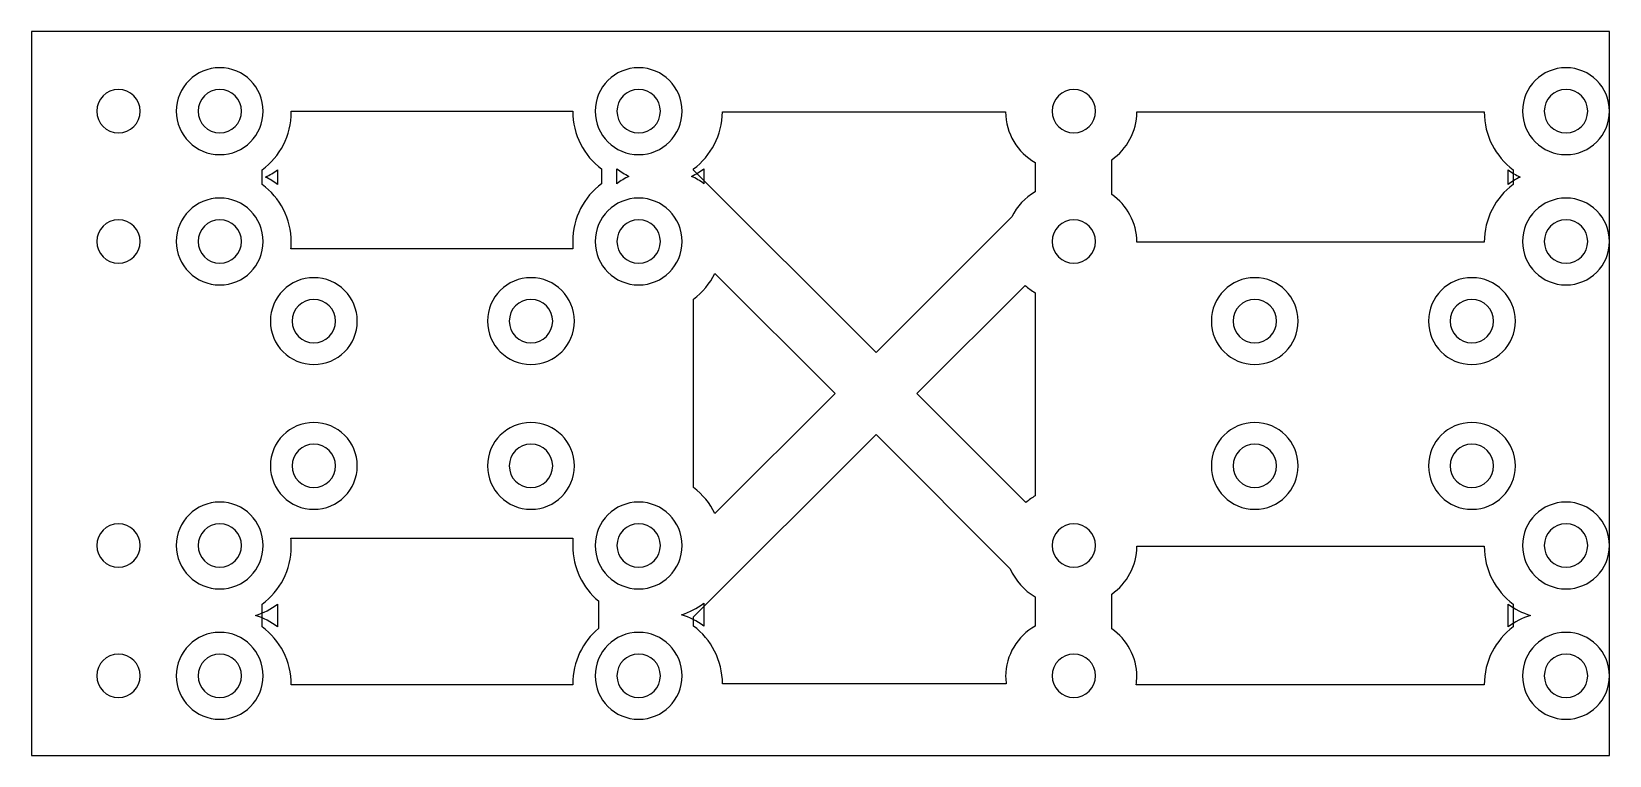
# Model space of a CAD drawing. Extents: x 0 to 109, y 0 to 50.
import ezdxf

# ---------------------------------------------------------------- set-up
doc = ezdxf.new("R2010")
doc.units = 0
doc.layers.add('LAYER_1', color=7, linetype='CONTINUOUS')

msp = doc.modelspace()

# ---------------------------------------------------------------- linework, layer by layer
at = {"layer": 'LAYER_1', "color": 7}
msp.add_lwpolyline([(109, 0), (109, 50), (0, 50), (0, 0), (109, 0)], dxfattribs=at)
at = {"layer": 'LAYER_1', "color": 250}
for points in [[(13, 41.5), (11.35, 41.5), (10, 42.84), (10, 44.5), (10, 46.16), (11.35, 47.5), (13, 47.5), (14.66, 47.5), (16, 46.16), (16, 44.5), (16, 42.84), (14.66, 41.5), (13, 41.5)], [(41.94, 41.5), (40.28, 41.5), (38.94, 42.84), (38.94, 44.5), (38.94, 46.16), (40.28, 47.5), (41.94, 47.5), (43.59, 47.5), (44.94, 46.16), (44.94, 44.5), (44.94, 42.84), (43.59, 41.5), (41.94, 41.5)], [(106, 41.5), (104.34, 41.5), (103, 42.84), (103, 44.5), (103, 46.16), (104.34, 47.5), (106, 47.5), (107.66, 47.5), (109, 46.16), (109, 44.5), (109, 42.84), (107.66, 41.5), (106, 41.5)], [(6, 43), (5.17, 43), (4.5, 43.67), (4.5, 44.5), (4.5, 45.33), (5.17, 46), (6, 46), (6.83, 46), (7.5, 45.33), (7.5, 44.5), (7.5, 43.67), (6.83, 43), (6, 43)], [(13, 43), (12.17, 43), (11.5, 43.67), (11.5, 44.5), (11.5, 45.33), (12.17, 46), (13, 46), (13.83, 46), (14.5, 45.33), (14.5, 44.5), (14.5, 43.67), (13.83, 43), (13, 43)], [(41.94, 43), (41.11, 43), (40.44, 43.67), (40.44, 44.5), (40.44, 45.33), (41.11, 46), (41.94, 46), (42.77, 46), (43.44, 45.33), (43.44, 44.5), (43.44, 43.67), (42.77, 43), (41.94, 43)], [(72, 43), (71.17, 43), (70.5, 43.67), (70.5, 44.5), (70.5, 45.33), (71.17, 46), (72, 46), (72.83, 46), (73.5, 45.33), (73.5, 44.5), (73.5, 43.67), (72.83, 43), (72, 43)], [(106, 43), (105.17, 43), (104.5, 43.67), (104.5, 44.5), (104.5, 45.33), (105.17, 46), (106, 46), (106.83, 46), (107.5, 45.33), (107.5, 44.5), (107.5, 43.67), (106.83, 43), (106, 43)], [(13, 32.5), (11.35, 32.5), (10, 33.84), (10, 35.5), (10, 37.16), (11.35, 38.5), (13, 38.5), (14.66, 38.5), (16, 37.16), (16, 35.5), (16, 33.84), (14.66, 32.5), (13, 32.5)], [(41.94, 32.5), (40.28, 32.5), (38.94, 33.84), (38.94, 35.5), (38.94, 37.16), (40.28, 38.5), (41.94, 38.5), (43.59, 38.5), (44.94, 37.16), (44.94, 35.5), (44.94, 33.84), (43.59, 32.5), (41.94, 32.5)], [(106, 32.5), (104.34, 32.5), (103, 33.84), (103, 35.5), (103, 37.16), (104.34, 38.5), (106, 38.5), (107.66, 38.5), (109, 37.16), (109, 35.5), (109, 33.84), (107.66, 32.5), (106, 32.5)], [(6, 34), (5.17, 34), (4.5, 34.67), (4.5, 35.5), (4.5, 36.33), (5.17, 37), (6, 37), (6.83, 37), (7.5, 36.33), (7.5, 35.5), (7.5, 34.67), (6.83, 34), (6, 34)], [(13, 34), (12.17, 34), (11.5, 34.67), (11.5, 35.5), (11.5, 36.33), (12.17, 37), (13, 37), (13.83, 37), (14.5, 36.33), (14.5, 35.5), (14.5, 34.67), (13.83, 34), (13, 34)], [(41.94, 34), (41.11, 34), (40.44, 34.67), (40.44, 35.5), (40.44, 36.33), (41.11, 37), (41.94, 37), (42.77, 37), (43.44, 36.33), (43.44, 35.5), (43.44, 34.67), (42.77, 34), (41.94, 34)], [(72, 34), (71.17, 34), (70.5, 34.67), (70.5, 35.5), (70.5, 36.33), (71.17, 37), (72, 37), (72.83, 37), (73.5, 36.33), (73.5, 35.5), (73.5, 34.67), (72.83, 34), (72, 34)], [(106, 34), (105.17, 34), (104.5, 34.67), (104.5, 35.5), (104.5, 36.33), (105.17, 37), (106, 37), (106.83, 37), (107.5, 36.33), (107.5, 35.5), (107.5, 34.67), (106.83, 34), (106, 34)], [(19.5, 27), (17.84, 27), (16.5, 28.34), (16.5, 30), (16.5, 31.66), (17.84, 33), (19.5, 33), (21.16, 33), (22.5, 31.66), (22.5, 30), (22.5, 28.34), (21.16, 27), (19.5, 27)], [(34.5, 27), (32.84, 27), (31.5, 28.34), (31.5, 30), (31.5, 31.66), (32.84, 33), (34.5, 33), (36.16, 33), (37.5, 31.66), (37.5, 30), (37.5, 28.34), (36.16, 27), (34.5, 27)], [(84.5, 27), (82.84, 27), (81.5, 28.34), (81.5, 30), (81.5, 31.66), (82.84, 33), (84.5, 33), (86.16, 33), (87.5, 31.66), (87.5, 30), (87.5, 28.34), (86.16, 27), (84.5, 27)], [(99.5, 27), (97.84, 27), (96.5, 28.34), (96.5, 30), (96.5, 31.66), (97.84, 33), (99.5, 33), (101.16, 33), (102.5, 31.66), (102.5, 30), (102.5, 28.34), (101.16, 27), (99.5, 27)], [(19.5, 28.5), (18.67, 28.5), (18, 29.17), (18, 30), (18, 30.83), (18.67, 31.5), (19.5, 31.5), (20.33, 31.5), (21, 30.83), (21, 30), (21, 29.17), (20.33, 28.5), (19.5, 28.5)], [(34.5, 28.5), (33.67, 28.5), (33, 29.17), (33, 30), (33, 30.83), (33.67, 31.5), (34.5, 31.5), (35.33, 31.5), (36, 30.83), (36, 30), (36, 29.17), (35.33, 28.5), (34.5, 28.5)], [(84.5, 28.5), (83.67, 28.5), (83, 29.17), (83, 30), (83, 30.83), (83.67, 31.5), (84.5, 31.5), (85.33, 31.5), (86, 30.83), (86, 30), (86, 29.17), (85.33, 28.5), (84.5, 28.5)], [(99.5, 28.5), (98.67, 28.5), (98, 29.17), (98, 30), (98, 30.83), (98.67, 31.5), (99.5, 31.5), (100.33, 31.5), (101, 30.83), (101, 30), (101, 29.17), (100.33, 28.5), (99.5, 28.5)], [(19.5, 17), (17.84, 17), (16.5, 18.34), (16.5, 20), (16.5, 21.66), (17.84, 23), (19.5, 23), (21.16, 23), (22.5, 21.66), (22.5, 20), (22.5, 18.34), (21.16, 17), (19.5, 17)], [(34.5, 17), (32.84, 17), (31.5, 18.34), (31.5, 20), (31.5, 21.66), (32.84, 23), (34.5, 23), (36.16, 23), (37.5, 21.66), (37.5, 20), (37.5, 18.34), (36.16, 17), (34.5, 17)], [(84.5, 17), (82.84, 17), (81.5, 18.34), (81.5, 20), (81.5, 21.66), (82.84, 23), (84.5, 23), (86.16, 23), (87.5, 21.66), (87.5, 20), (87.5, 18.34), (86.16, 17), (84.5, 17)], [(99.5, 17), (97.84, 17), (96.5, 18.34), (96.5, 20), (96.5, 21.66), (97.84, 23), (99.5, 23), (101.16, 23), (102.5, 21.66), (102.5, 20), (102.5, 18.34), (101.16, 17), (99.5, 17)], [(19.5, 18.5), (18.67, 18.5), (18, 19.17), (18, 20), (18, 20.83), (18.67, 21.5), (19.5, 21.5), (20.33, 21.5), (21, 20.83), (21, 20), (21, 19.17), (20.33, 18.5), (19.5, 18.5)], [(34.5, 18.5), (33.67, 18.5), (33, 19.17), (33, 20), (33, 20.83), (33.67, 21.5), (34.5, 21.5), (35.33, 21.5), (36, 20.83), (36, 20), (36, 19.17), (35.33, 18.5), (34.5, 18.5)], [(84.5, 18.5), (83.67, 18.5), (83, 19.17), (83, 20), (83, 20.83), (83.67, 21.5), (84.5, 21.5), (85.33, 21.5), (86, 20.83), (86, 20), (86, 19.17), (85.33, 18.5), (84.5, 18.5)], [(99.5, 18.5), (98.67, 18.5), (98, 19.17), (98, 20), (98, 20.83), (98.67, 21.5), (99.5, 21.5), (100.33, 21.5), (101, 20.83), (101, 20), (101, 19.17), (100.33, 18.5), (99.5, 18.5)], [(13, 11.5), (11.35, 11.5), (10, 12.84), (10, 14.5), (10, 16.16), (11.35, 17.5), (13, 17.5), (14.66, 17.5), (16, 16.16), (16, 14.5), (16, 12.84), (14.66, 11.5), (13, 11.5)], [(41.94, 11.5), (40.28, 11.5), (38.94, 12.84), (38.94, 14.5), (38.94, 16.16), (40.28, 17.5), (41.94, 17.5), (43.59, 17.5), (44.94, 16.16), (44.94, 14.5), (44.94, 12.84), (43.59, 11.5), (41.94, 11.5)], [(106, 11.5), (104.34, 11.5), (103, 12.84), (103, 14.5), (103, 16.16), (104.34, 17.5), (106, 17.5), (107.66, 17.5), (109, 16.16), (109, 14.5), (109, 12.84), (107.66, 11.5), (106, 11.5)], [(6, 13), (5.17, 13), (4.5, 13.67), (4.5, 14.5), (4.5, 15.33), (5.17, 16), (6, 16), (6.83, 16), (7.5, 15.33), (7.5, 14.5), (7.5, 13.67), (6.83, 13), (6, 13)], [(13, 13), (12.17, 13), (11.5, 13.67), (11.5, 14.5), (11.5, 15.33), (12.17, 16), (13, 16), (13.83, 16), (14.5, 15.33), (14.5, 14.5), (14.5, 13.67), (13.83, 13), (13, 13)], [(41.94, 13), (41.11, 13), (40.44, 13.67), (40.44, 14.5), (40.44, 15.33), (41.11, 16), (41.94, 16), (42.77, 16), (43.44, 15.33), (43.44, 14.5), (43.44, 13.67), (42.77, 13), (41.94, 13)], [(72, 13), (71.17, 13), (70.5, 13.67), (70.5, 14.5), (70.5, 15.33), (71.17, 16), (72, 16), (72.83, 16), (73.5, 15.33), (73.5, 14.5), (73.5, 13.67), (72.83, 13), (72, 13)], [(106, 13), (105.17, 13), (104.5, 13.67), (104.5, 14.5), (104.5, 15.33), (105.17, 16), (106, 16), (106.83, 16), (107.5, 15.33), (107.5, 14.5), (107.5, 13.67), (106.83, 13), (106, 13)], [(13, 2.5), (11.35, 2.5), (10, 3.84), (10, 5.5), (10, 7.16), (11.35, 8.5), (13, 8.5), (14.66, 8.5), (16, 7.16), (16, 5.5), (16, 3.84), (14.66, 2.5), (13, 2.5)], [(41.94, 2.5), (40.28, 2.5), (38.94, 3.84), (38.94, 5.5), (38.94, 7.16), (40.28, 8.5), (41.94, 8.5), (43.59, 8.5), (44.94, 7.16), (44.94, 5.5), (44.94, 3.84), (43.59, 2.5), (41.94, 2.5)], [(106, 2.5), (104.34, 2.5), (103, 3.84), (103, 5.5), (103, 7.16), (104.34, 8.5), (106, 8.5), (107.66, 8.5), (109, 7.16), (109, 5.5), (109, 3.84), (107.66, 2.5), (106, 2.5)], [(6, 4), (5.17, 4), (4.5, 4.67), (4.5, 5.5), (4.5, 6.33), (5.17, 7), (6, 7), (6.83, 7), (7.5, 6.33), (7.5, 5.5), (7.5, 4.67), (6.83, 4), (6, 4)], [(13, 4), (12.17, 4), (11.5, 4.67), (11.5, 5.5), (11.5, 6.33), (12.17, 7), (13, 7), (13.83, 7), (14.5, 6.33), (14.5, 5.5), (14.5, 4.67), (13.83, 4), (13, 4)], [(41.94, 4), (41.11, 4), (40.44, 4.67), (40.44, 5.5), (40.44, 6.33), (41.11, 7), (41.94, 7), (42.77, 7), (43.44, 6.33), (43.44, 5.5), (43.44, 4.67), (42.77, 4), (41.94, 4)], [(72, 4), (71.17, 4), (70.5, 4.67), (70.5, 5.5), (70.5, 6.33), (71.17, 7), (72, 7), (72.83, 7), (73.5, 6.33), (73.5, 5.5), (73.5, 4.67), (72.83, 4), (72, 4)], [(106, 4), (105.17, 4), (104.5, 4.67), (104.5, 5.5), (104.5, 6.33), (105.17, 7), (106, 7), (106.83, 7), (107.5, 6.33), (107.5, 5.5), (107.5, 4.67), (106.83, 4), (106, 4)]]:
    msp.add_open_spline(points, degree=3, knots=[0, 0, 0, 0, 1, 1, 1, 2, 2, 2, 3, 3, 3, 4, 4, 4, 4], dxfattribs=at)
at = {"layer": 'LAYER_1', "color": 7}
for points, knots in [([(15.94, 40.45), (15.94, 40.45), (15.94, 39.44), (15.94, 39.44), (17.16, 38.53), (17.94, 37.08), (17.94, 35.45), (17.94, 35.3), (17.93, 35.15), (17.92, 35), (17.92, 35), (37.4, 35), (37.4, 35), (37.39, 35.17), (37.38, 35.33), (37.38, 35.5), (37.38, 37.14), (38.16, 38.58), (39.38, 39.49), (39.38, 39.49), (39.38, 40.51), (39.38, 40.51), (38.16, 41.42), (37.38, 42.87), (37.38, 44.5), (37.38, 44.5), (17.94, 44.5), (17.94, 44.5), (17.94, 44.48), (17.94, 44.47), (17.94, 44.45), (17.94, 42.81), (17.16, 41.36), (15.94, 40.45)], [0, 0, 0, 0, 1, 1, 1, 2, 2, 2, 3, 3, 3, 4, 4, 4, 5, 5, 5, 6, 6, 6, 7, 7, 7, 8, 8, 8, 9, 9, 9, 10, 10, 10, 11, 11, 11, 11]), ([(67.71, 37.2), (68.07, 37.93), (68.63, 38.53), (69.33, 38.93), (69.33, 38.93), (69.33, 40.96), (69.33, 40.96), (68.12, 41.65), (67.29, 42.95), (67.29, 44.45), (67.29, 44.45), (47.73, 44.45), (47.73, 44.45), (47.71, 42.84), (46.93, 41.41), (45.73, 40.51), (45.73, 40.51), (45.73, 40.43), (45.73, 40.43), (45.73, 40.43), (58.34, 27.83), (58.34, 27.83), (58.34, 27.83), (67.71, 37.2), (67.71, 37.2)], [0, 0, 0, 0, 1, 1, 1, 2, 2, 2, 3, 3, 3, 4, 4, 4, 5, 5, 5, 6, 6, 6, 7, 7, 7, 8, 8, 8, 8]), ([(102.35, 39.44), (102.35, 39.44), (102.35, 40.45), (102.35, 40.45), (101.14, 41.37), (100.35, 42.81), (100.35, 44.45), (100.35, 44.45), (76.35, 44.45), (76.35, 44.45), (76.35, 43.08), (75.67, 41.88), (74.62, 41.15), (74.62, 41.15), (74.62, 38.74), (74.62, 38.74), (75.67, 38.02), (76.35, 36.81), (76.35, 35.45), (76.35, 35.45), (100.35, 35.45), (100.35, 35.45), (100.35, 37.08), (101.14, 38.53), (102.35, 39.44)], [0, 0, 0, 0, 1, 1, 1, 2, 2, 2, 3, 3, 3, 4, 4, 4, 5, 5, 5, 6, 6, 6, 7, 7, 7, 8, 8, 8, 8]), ([(47.21, 33.3), (46.86, 32.59), (46.35, 31.98), (45.73, 31.51), (45.73, 31.51), (45.73, 18.5), (45.73, 18.5), (46.36, 18.03), (46.86, 17.41), (47.21, 16.71), (47.21, 16.71), (55.51, 25), (55.51, 25), (55.51, 25), (47.21, 33.3), (47.21, 33.3)], [0, 0, 0, 0, 1, 1, 1, 2, 2, 2, 3, 3, 3, 4, 4, 4, 5, 5, 5, 5]), ([(68.69, 17.47), (68.89, 17.64), (69.1, 17.8), (69.33, 17.93), (69.33, 17.93), (69.33, 31.96), (69.33, 31.96), (69.08, 32.1), (68.85, 32.28), (68.64, 32.47), (68.64, 32.47), (61.16, 25), (61.16, 25), (61.16, 25), (68.69, 17.47), (68.69, 17.47)], [0, 0, 0, 0, 1, 1, 1, 2, 2, 2, 3, 3, 3, 4, 4, 4, 5, 5, 5, 5]), ([(47.73, 4.94), (47.73, 4.94), (67.33, 4.94), (67.33, 4.94), (67.31, 5.11), (67.29, 5.27), (67.29, 5.45), (67.29, 6.94), (68.12, 8.24), (69.33, 8.93), (69.33, 8.93), (69.33, 10.96), (69.33, 10.96), (68.56, 11.4), (67.95, 12.08), (67.61, 12.9), (67.61, 12.9), (58.34, 22.17), (58.34, 22.17), (58.34, 22.17), (45.73, 9.57), (45.73, 9.57), (45.73, 9.57), (45.73, 8.94), (45.73, 8.94), (46.94, 8.02), (47.73, 6.58), (47.73, 4.94)], [0, 0, 0, 0, 1, 1, 1, 2, 2, 2, 3, 3, 3, 4, 4, 4, 5, 5, 5, 6, 6, 6, 7, 7, 7, 8, 8, 8, 9, 9, 9, 9]), ([(15.94, 10.45), (15.94, 10.45), (15.94, 8.88), (15.94, 8.88), (17.16, 7.97), (17.94, 6.52), (17.94, 4.88), (17.94, 4.88), (37.38, 4.88), (37.38, 4.88), (37.38, 4.9), (37.38, 4.92), (37.38, 4.94), (37.38, 6.48), (38.07, 7.85), (39.17, 8.77), (39.17, 8.77), (39.17, 10.67), (39.17, 10.67), (38.07, 11.59), (37.38, 12.96), (37.38, 14.5), (37.38, 14.67), (37.39, 14.84), (37.4, 15), (37.4, 15), (17.91, 15), (17.91, 15), (17.93, 14.82), (17.94, 14.63), (17.94, 14.45), (17.94, 12.81), (17.16, 11.36), (15.94, 10.45)], [0, 0, 0, 0, 1, 1, 1, 2, 2, 2, 3, 3, 3, 4, 4, 4, 5, 5, 5, 6, 6, 6, 7, 7, 7, 8, 8, 8, 9, 9, 9, 10, 10, 10, 11, 11, 11, 11]), ([(102.35, 8.88), (102.35, 8.88), (102.35, 10.45), (102.35, 10.45), (101.14, 11.36), (100.35, 12.81), (100.35, 14.45), (100.35, 14.45), (76.35, 14.45), (76.35, 14.45), (76.35, 13.08), (75.67, 11.88), (74.62, 11.15), (74.62, 11.15), (74.62, 8.74), (74.62, 8.74), (75.67, 8.02), (76.35, 6.81), (76.35, 5.45), (76.35, 5.25), (76.34, 5.07), (76.31, 4.88), (76.31, 4.88), (100.35, 4.88), (100.35, 4.88), (100.35, 6.52), (101.14, 7.97), (102.35, 8.88)], [0, 0, 0, 0, 1, 1, 1, 2, 2, 2, 3, 3, 3, 4, 4, 4, 5, 5, 5, 6, 6, 6, 7, 7, 7, 8, 8, 8, 9, 9, 9, 9])]:
    msp.add_open_spline(points, degree=3, knots=knots, dxfattribs=at)
at = {"layer": 'LAYER_1'}
for points in [[(16.17, 39.95), (16.46, 39.8), (16.74, 39.63), (17, 39.44), (17, 39.44), (17, 40.45), (17, 40.45), (16.74, 40.26), (16.46, 40.09), (16.17, 39.95)], [(40.44, 40.51), (40.44, 40.51), (40.44, 39.49), (40.44, 39.49), (40.7, 39.69), (40.97, 39.86), (41.27, 40), (40.97, 40.15), (40.7, 40.32), (40.44, 40.51)], [(46.44, 39.49), (46.44, 39.49), (46.44, 40.51), (46.44, 40.51), (46.18, 40.32), (45.9, 40.15), (45.6, 40), (45.9, 39.86), (46.18, 39.69), (46.44, 39.49)], [(102, 40.45), (102, 40.45), (102, 39.44), (102, 39.44), (102.26, 39.63), (102.54, 39.8), (102.83, 39.95), (102.54, 40.09), (102.26, 40.26), (102, 40.45)], [(15.47, 9.67), (16.03, 9.49), (16.54, 9.22), (17, 8.88), (17, 8.88), (17, 10.45), (17, 10.45), (16.54, 10.11), (16.03, 9.84), (15.47, 9.67)], [(44.9, 9.72), (45.46, 9.55), (45.98, 9.28), (46.44, 8.94), (46.44, 8.94), (46.44, 10.51), (46.44, 10.51), (45.98, 10.17), (45.46, 9.89), (44.9, 9.72)], [(102, 10.45), (102, 10.45), (102, 8.88), (102, 8.88), (102.46, 9.22), (102.98, 9.49), (103.54, 9.67), (102.98, 9.84), (102.46, 10.11), (102, 10.45)]]:
    msp.add_open_spline(points, degree=3, knots=[0, 0, 0, 0, 1, 1, 1, 2, 2, 2, 3, 3, 3, 3], dxfattribs=at)

doc.saveas('drawing.dxf')
